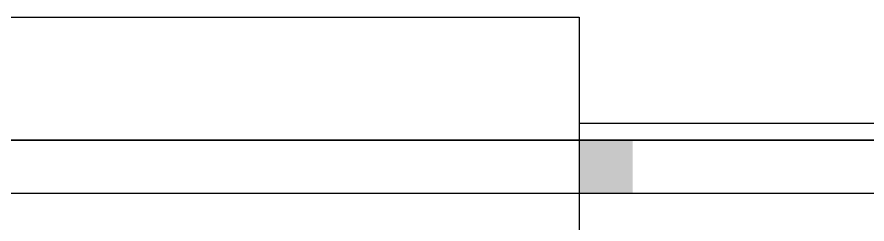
# Model space of a CAD drawing. Header units: millimetres. Extents: x -155 to 94595, y -3153 to 63413.
# Drawn here: x 84080 to 84877, y 27683 to 27878 of the extents above; entities that cross this region are included whole.
import ezdxf

# ---------------------------------------------------------------- set-up
doc = ezdxf.new("R2010")
doc.units = ezdxf.units.MM
for name, color, linetype in [('4', 251, 'Continuous'), ('door', 252, 'Continuous'), ('int', 185, 'Continuous'), ('section', 2, 'Continuous')]:
    doc.layers.add(name, color=color, linetype=linetype)

msp = doc.modelspace()

# ---------------------------------------------------------------- linework, layer by layer
at = {"layer": '4'}
msp.add_lwpolyline([(84607.365, 27877.627), (84607.365, 27539.135), (83669.865, 27539.135), (83669.865, 27877.627)], close=True, dxfattribs=at)
at = {"layer": 'door'}
for p, q in [((85644.865, 27761.983), (81644.864, 27761.983)), ((85644.865, 27711.983), (81644.864, 27711.983))]:
    msp.add_line(p, q, dxfattribs=at)
at = {"layer": 'int'}
for p, q in [((84607.365, 27777.983), (85644.865, 27777.983)), ((82394.865, 27761.983), (85644.865, 27761.983)), ((85644.865, 27761.983), (84616.031, 27761.983))]:
    msp.add_line(p, q, dxfattribs=at)
at = {"layer": 'section'}
msp.add_solid([(84607.365, 27761.983), (84657.365, 27761.983), (84607.365, 27711.983), (84657.365, 27711.983)], dxfattribs=at)

doc.saveas('drawing.dxf')
